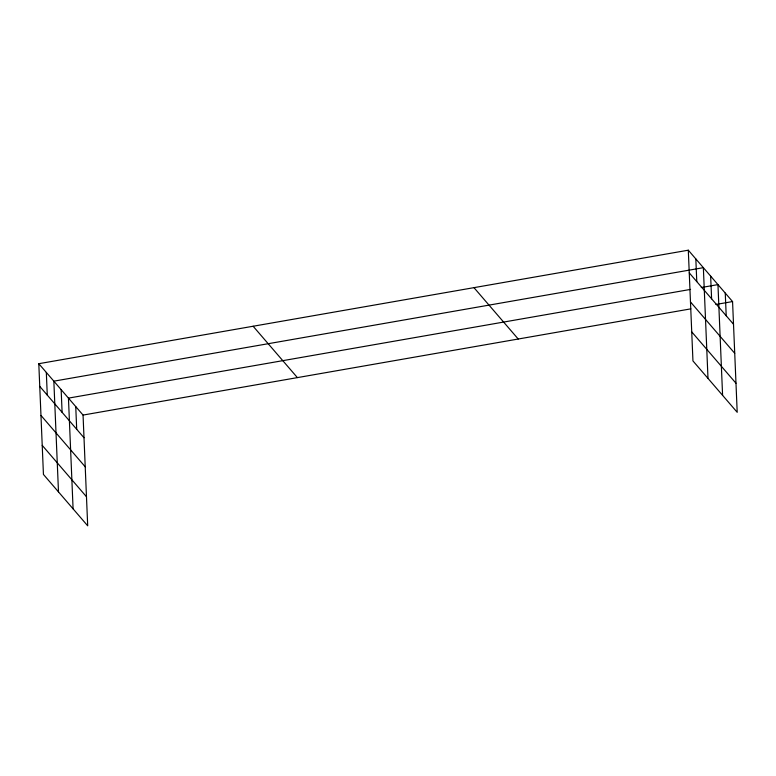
<?xml version="1.0" encoding="UTF-8"?>
<svg xmlns="http://www.w3.org/2000/svg" width="776" height="776" viewBox="0 0 776 776"><rect width="100%" height="100%" fill="white"/><g stroke="black" fill="none" stroke-linecap="round" stroke-linejoin="round"><path stroke-width="1.16" d="M38.8 363.701L83.051 415.073L87.698 525.808L43.437 474.437L38.8 363.701L688.302 250.192L732.563 301.563L737.2 412.298L692.949 360.927L688.302 250.192M690.572 289.399L68.453 398.127L73.089 508.852M701.281 287.527L717.955 284.608L722.592 395.343M83.051 415.073L690.882 308.848M715.889 304.473L732.563 301.563M689.253 272.871L733.514 324.242M690.475 301.932L734.726 353.293M691.726 331.866L735.978 383.237M473.971 287.654L518.222 339.025M253.141 326.25L297.392 377.611M39.751 386.38L84.002 437.751M40.973 415.441L85.224 466.812M42.224 445.375L86.475 496.747M725.259 293.085L726.21 315.764M710.651 276.14L711.602 298.808M707.993 378.387L703.357 267.662L53.845 381.171L58.491 491.906M695.83 258.922L696.78 281.601M75.747 406.595L76.698 429.274M61.149 389.649L62.099 412.318M46.327 372.441L47.278 395.11"/></g></svg>
